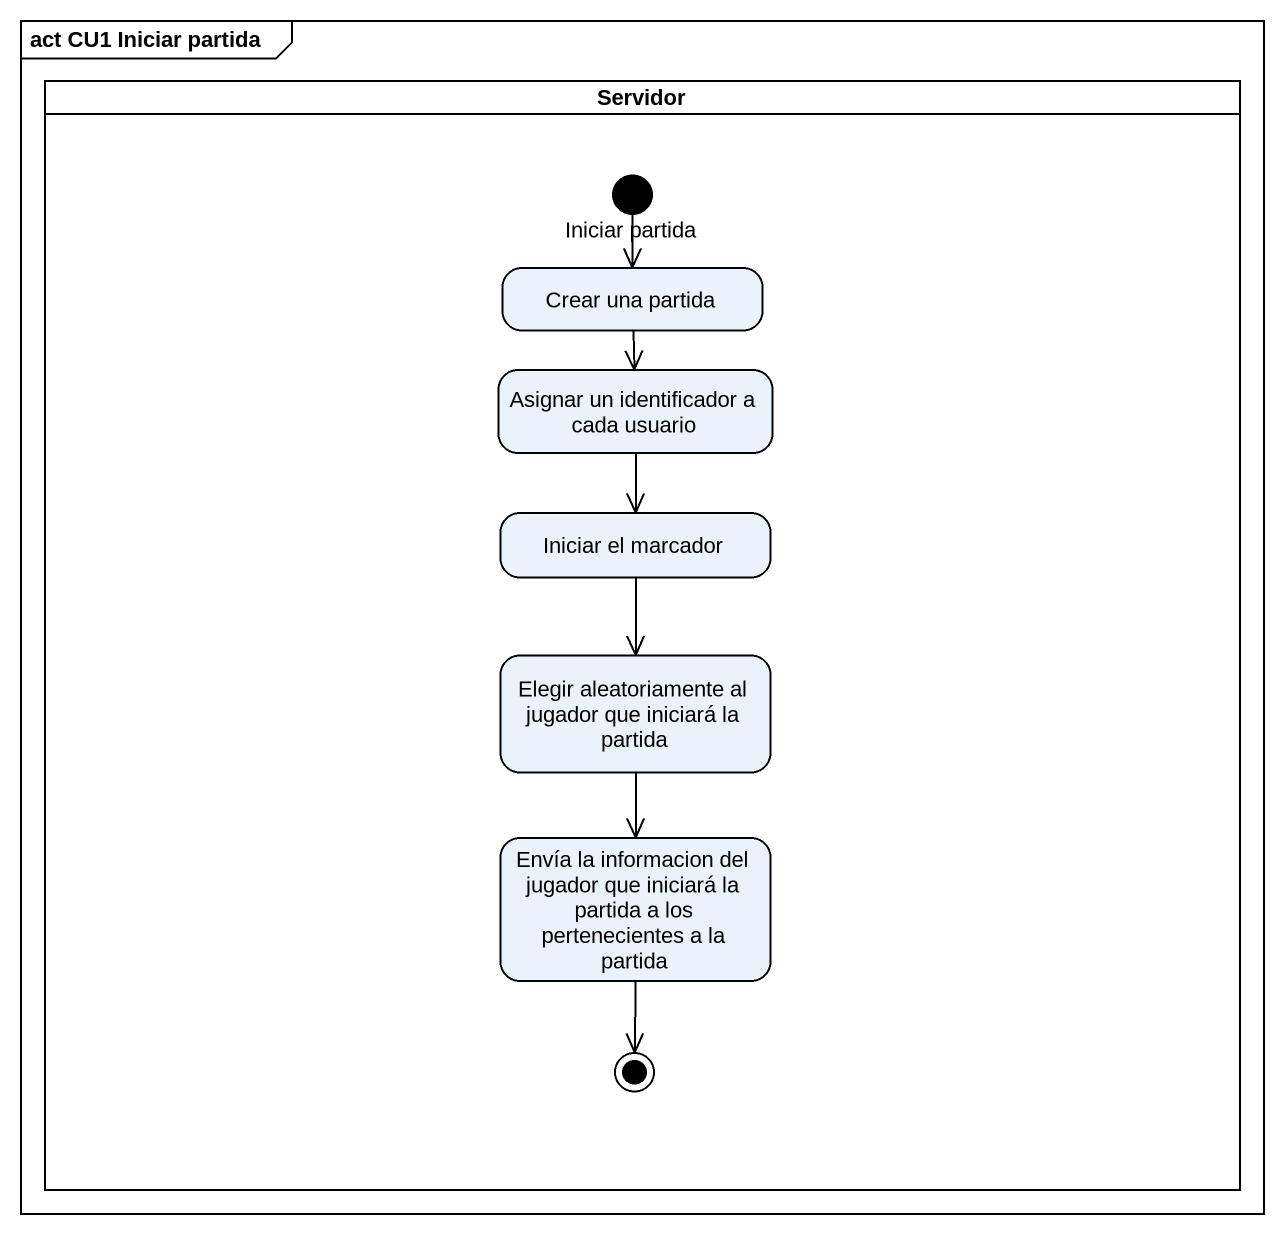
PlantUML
@startuml
mainframe act CU1 Iniciar partida
hide empty description
state Servidor <<partition>> {
  state "Iniciar partida" as Iniciar_partida <<start>>
  state "Crear una partida" as Crear_una_partida
  state "Asignar un identificador a cada usuario" as Asignar_un_identificador_a
  state "Iniciar el marcador" as Iniciar_el_marcador
  state "Elegir aleatoriamente al jugador que iniciará la partida" as Elegir_aleatoriamente_al
  state "Envía la informacion del jugador que iniciará la partida a los pertenecientes a la partida" as Envía_la_informacion_del
  Envía_la_informacion_del --> [*]
}
Iniciar_partida --> Crear_una_partida
Crear_una_partida --> Asignar_un_identificador_a
Asignar_un_identificador_a --> Iniciar_el_marcador
Iniciar_el_marcador --> Elegir_aleatoriamente_al
Elegir_aleatoriamente_al --> Envía_la_informacion_del
@enduml
